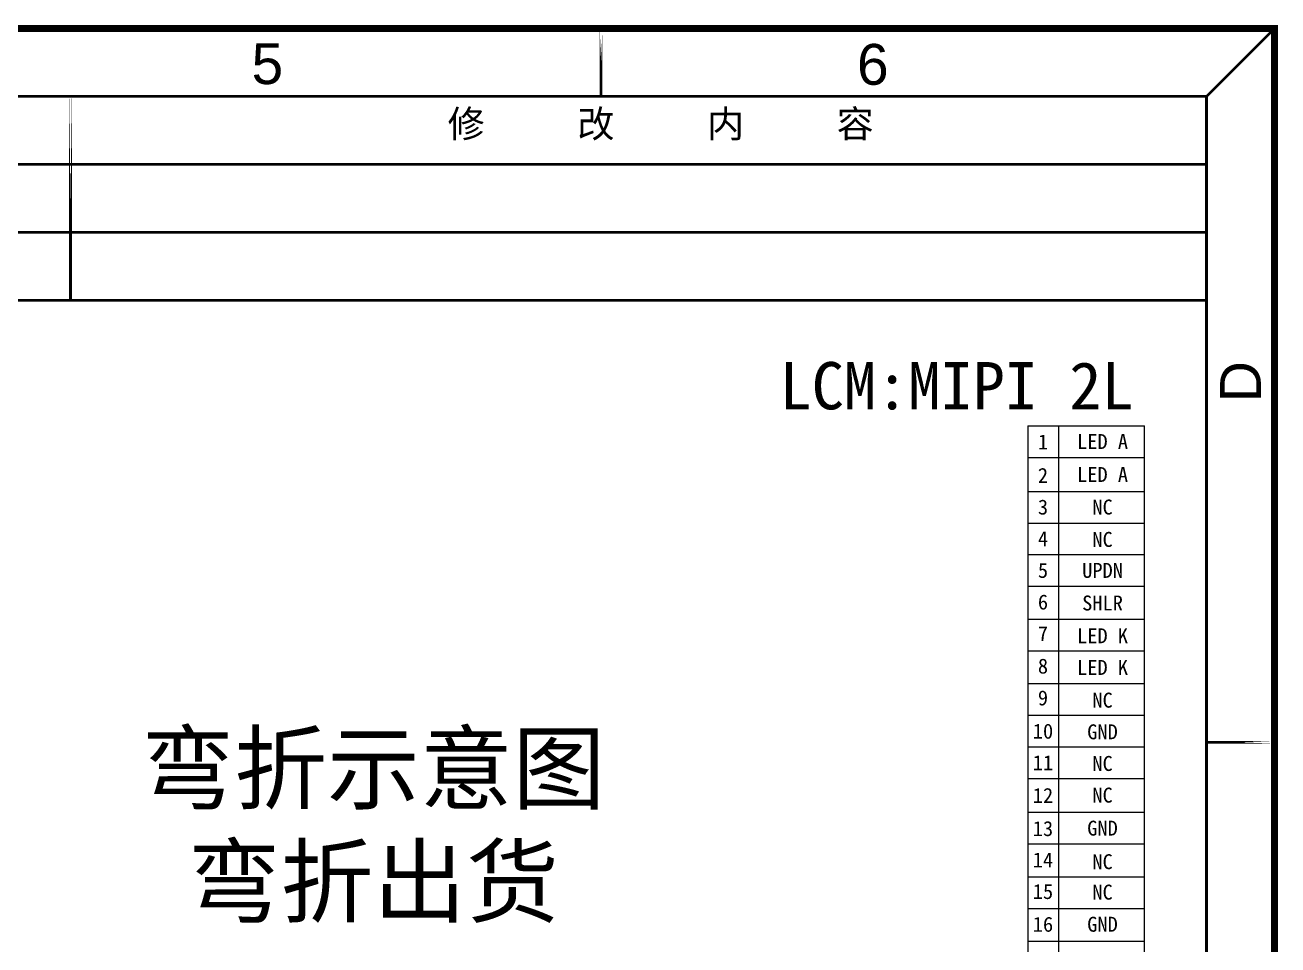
# Model space of a CAD drawing. Header units: millimetres. Extents: x 5678 to 6868, y 431 to 1273.
# Drawn here: x 6499.6 to 6867.9, y 1002.4 to 1273 of the extents above; entities that cross this region are included whole.
import ezdxf
from ezdxf.enums import TextEntityAlignment as Align

# ---------------------------------------------------------------- set-up
doc = ezdxf.new("R2010")
doc.units = ezdxf.units.MM
doc.layers.add('鑫视界图框', color=3, linetype='Continuous')
doc.styles.add('Arial', font='arial.ttf')
doc.styles.get("Standard").update_dxf_attribs({"font": 'txt', "bigfont": 'gbcbig.shx'})
doc.styles.add('宋体', font='')
doc.styles.get('宋体').set_extended_font_data('SimSun')

msp = doc.modelspace()

# ---------------------------------------------------------------- linework, layer by layer
at = {"color": 7, "ltscale": 5}
msp.add_line((6803.3857, 1155.0672), (6803.3857, 773.5879), dxfattribs=at)
for points in [[(6794.434, 1155.0672), (6794.434, 773.5879), (6828.6654, 773.5879), (6828.6655, 1155.0672)], [(6794.434, 1155.0672), (6828.6654, 1155.0672)], [(6794.434, 1145.755), (6828.6654, 1145.755)], [(6794.434, 1135.8006), (6828.6654, 1135.8006)], [(6794.434, 1126.4884), (6828.6654, 1126.4884)], [(6794.434, 1117.1762), (6828.6654, 1117.1762)], [(6794.434, 1107.864), (6828.6654, 1107.864)], [(6794.434, 1098.2307), (6828.6654, 1098.2307)], [(6794.434, 1088.9185), (6828.6654, 1088.9185)], [(6794.434, 1079.2851), (6828.6654, 1079.2851)], [(6794.434, 1069.9729), (6828.6654, 1069.9729)], [(6794.434, 1060.6607), (6828.6654, 1060.6607)], [(6794.434, 1051.3485), (6828.6654, 1051.3485)], [(6794.434, 1041.3941), (6828.6654, 1041.3941)], [(6794.434, 1032.0819), (6828.6654, 1032.0819)], [(6794.434, 1022.4486), (6828.6654, 1022.4486)], [(6794.434, 1013.1364), (6828.6654, 1013.1364)], [(6794.434, 1003.5031), (6828.6654, 1003.5031)]]:
    msp.add_lwpolyline(points, dxfattribs=at)
at = {"layer": '鑫视界图框', "color": 3}
msp.add_line((6846.9245, 1251.9729), (6761.0491, 1251.9729), dxfattribs=at)
for points, const_width in [([(6866.9245, 431.9729), (5678.9245, 431.9729), (5678.9245, 1271.9729), (6866.9245, 1271.9729)], 2), ([(6668.9245, 1271.9729), (6668.9245, 1271.9729), (6668.9245, 1252.1729), (6668.9245, 1252.1729)], 0.8), ([(6846.9245, 451.9729), (5698.9245, 451.9729), (5698.9245, 1251.9729), (6846.9245, 1251.9729)], 0.8), ([(5698.9245, 1251.9729), (6846.9245, 1251.9729), (6846.9245, 1191.9729), (5698.9245, 1191.9729)], 0.8), ([(6512.9254, 1251.9729), (6512.9254, 1251.9729), (6512.928, 1191.9729), (6512.928, 1191.9729)], 0.8), ([(6272.9254, 1231.9729), (6846.9245, 1231.9729), (6846.9245, 1211.9729), (6272.9254, 1211.9729)], 0.8), ([(6866.9245, 1061.9736), (6847.1245, 1061.9736), (6847.1245, 1061.9736), (6866.9245, 1061.9736)], 0.8)]:
    msp.add_lwpolyline(points, close=True, dxfattribs=dict(at, const_width=const_width))
at = {"layer": '鑫视界图框', "color": 3, "const_width": 0.8}
msp.add_lwpolyline([(6846.9245, 1251.9729), (6866.9245, 1271.9729)], dxfattribs=at)

# ---------------------------------------------------------------- texts
at = {"color": 1, "linetype": 'Continuous', "style": '宋体'}
msp.add_text('LCM:MIPI 2L', height=13.916003, dxfattribs=at).set_placement((6773.4368, 1166.8849), align=Align.MIDDLE_CENTER)
at = {"color": 7, "ltscale": 5, "style": '宋体'}
for s, height, p in [('1', 4.4037, (6798.8457, 1150.3444)), ('LED A', 4.40375, (6816.3607, 1150.4488)), ('2', 4.4037, (6798.8457, 1140.4949)), ('LED A', 4.40375, (6816.3607, 1140.7495)), ('3', 4.4037, (6798.8457, 1131.1827)), ('NC', 4.40375, (6816.3607, 1131.1822)), ('4', 4.4037, (6798.8457, 1121.8705)), ('NC', 4.40375, (6816.3607, 1121.6615)), ('5', 4.4037, (6798.8457, 1112.5583)), ('UPDN', 4.40375, (6816.3607, 1112.5578)), ('6', 4.4037, (6798.8457, 1103.2461)), ('SHLR', 4.40375, (6816.3607, 1102.9548)), ('7', 4.4037, (6798.8457, 1093.9339)), ('LED K', 4.40375, (6816.3607, 1093.3214)), ('8', 4.4037, (6798.8457, 1084.4047)), ('LED K', 4.40375, (6816.3607, 1084.0092)), ('9', 4.4037, (6798.8457, 1075.0439)), ('NC', 4.40375, (6816.3607, 1074.3759)), ('10', 4.40375, (6798.8457, 1065.2435)), ('GND', 4.40375, (6816.3607, 1065.0637)), ('11', 4.40375, (6798.8457, 1055.9742)), ('NC', 4.40375, (6816.3607, 1055.7515)), ('12', 4.40375, (6798.8457, 1046.3455)), ('NC', 4.40375, (6816.3607, 1046.4393)), ('GND', 4.40375, (6816.3607, 1036.7278)), ('13', 4.40375, (6798.8457, 1036.6003)), ('14', 4.40375, (6798.8457, 1027.3845)), ('NC', 4.40375, (6816.3607, 1026.8588)), ('15', 4.40375, (6798.8457, 1018.0824)), ('NC', 4.40375, (6816.3607, 1017.9048)), ('16', 4.40375, (6798.8457, 1008.4521)), ('GND', 4.40375, (6816.3607, 1008.4582))]:
    msp.add_text(s, height=height, dxfattribs=at).set_placement(p, align=Align.MIDDLE_CENTER)
at = {"insert": (6533.8125, 1064.348), "char_height": 20, "width": 179.743633, "attachment_point": 1, "style": 'Arial'}
msp.add_mtext('{\\fSimHei|b0|i0|c134|p49;\\C1;弯折示意图\\P 弯折出货}', dxfattribs=at)
at = {"layer": '鑫视界图框', "color": 3, "char_height": 12, "width": 5.046892, "attachment_point": 1}
for s, insert in [('{\\fArial|b0|i0|c0|p34;5}', (6566.1502, 1267.6038)), ('{\\fArial|b0|i0|c0|p34;6}', (6744.1502, 1267.4038))]:
    msp.add_mtext(s, dxfattribs=dict(at, insert=insert))
at = {"layer": '鑫视界图框', "color": 3, "lineweight": 0, "insert": (6623.8136, 1247.9114), "char_height": 8, "width": 159.573057, "attachment_point": 1, "style": '宋体'}
msp.add_mtext('{\\fSimHei|b0|i0|c134|p49;修     改     内     容}', dxfattribs=at)
at = {"layer": '鑫视界图框', "color": 3, "insert": (6850.9158, 1162.0042), "char_height": 12, "width": 50.963866, "attachment_point": 1, "rotation": 90}
msp.add_mtext('{\\fArial|b0|i0|c0|p34;D}', dxfattribs=at)

doc.saveas('drawing.dxf')
